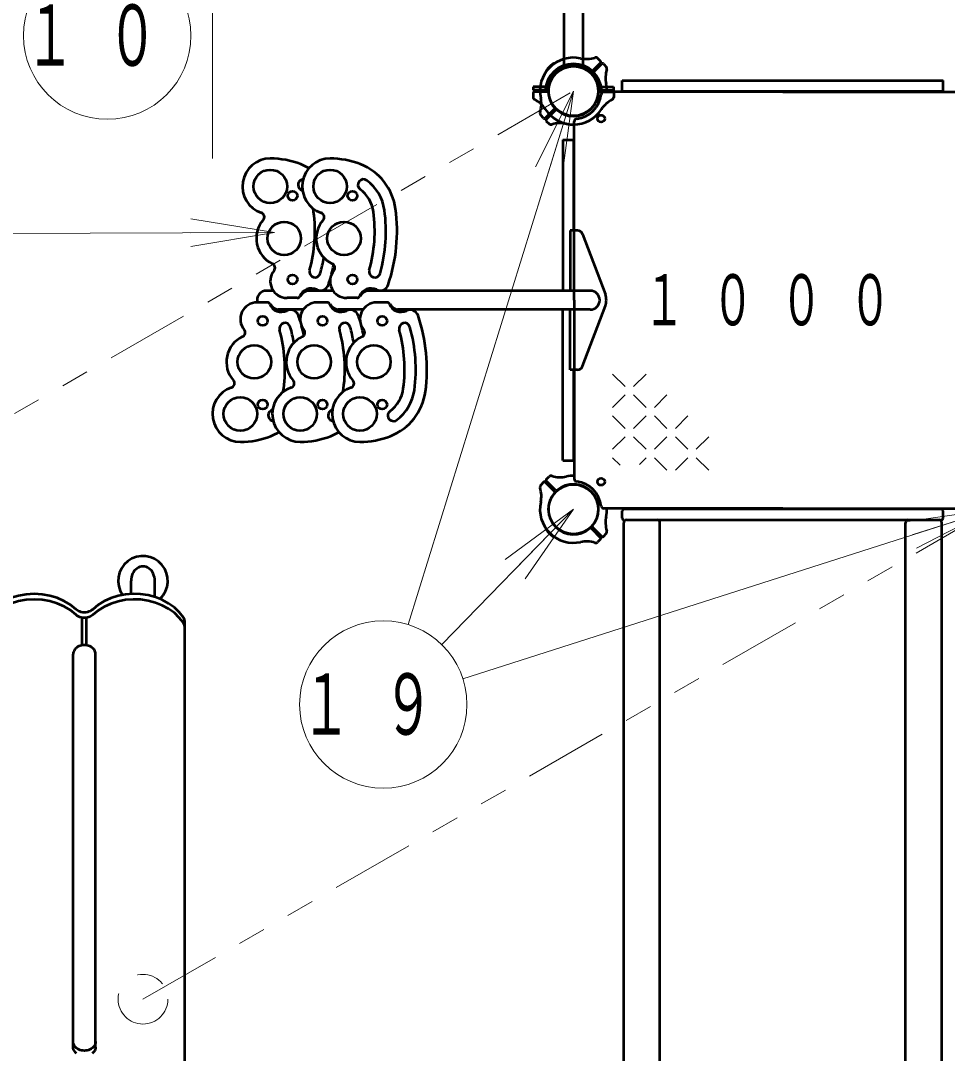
# Model space of a CAD drawing. Units: millimetres on the paper, scale 1:50. Extents: x -365 to 0, y -594 to 257.
# Drawn here: x -313.02 to -279.8, y 118.62 to 155.66 of the extents above; entities that cross this region are included whole.
import ezdxf

# ---------------------------------------------------------------- set-up
doc = ezdxf.new("R2010")
doc.units = ezdxf.units.MM
doc.linetypes.add('USER3', pattern=[8, 3, -1, 1, -1, 1, -1])
doc.layers.add('LY_1', color=140, linetype='Continuous', lineweight=50)
doc.styles.add('ＭＳ ゴシック', font='')
doc.styles.get('ＭＳ ゴシック').set_extended_font_data('MS Gothic')

msp = doc.modelspace()

# ---------------------------------------------------------------- linework, layer by layer
at = {"layer": 'LY_1', "color": 7, "lineweight": 13}
for p, q in [((-306.146, 150.711), (-306.146, 238.918)), ((-293.205, 153.131), (-299.134, 133.997)), ((-294.571, 150.413), (-293.205, 153.131)), ((-293.205, 153.131), (-294.093, 150.265)), ((-293.205, 153.131), (-293.615, 150.117)), ((-306.923, 148.552), (-303.922, 148.063)), ((-303.922, 148.063), (-314.667, 148.025)), ((-303.922, 148.063), (-306.922, 148.052)), ((-303.922, 148.063), (-306.92, 147.552)), ((-291.353, 142.533), (-291.803, 142.983)), ((-290.603, 142.983), (-291.053, 142.533)), ((-291.353, 142.233), (-291.803, 141.783)), ((-290.603, 141.783), (-291.053, 142.233)), ((-289.853, 142.233), (-290.303, 141.783)), ((-291.353, 141.033), (-291.803, 141.483)), ((-290.603, 141.483), (-291.053, 141.033)), ((-289.853, 141.033), (-290.303, 141.483)), ((-289.103, 141.483), (-289.553, 141.033)), ((-291.353, 140.733), (-291.803, 140.283)), ((-290.603, 140.283), (-291.053, 140.733)), ((-289.853, 140.733), (-290.303, 140.283)), ((-289.103, 140.283), (-289.553, 140.733)), ((-288.353, 140.733), (-288.803, 140.283)), ((-291.536, 139.716), (-291.803, 139.983)), ((-290.603, 139.983), (-290.843, 139.744)), ((-289.853, 139.533), (-290.303, 139.983)), ((-289.103, 139.983), (-289.553, 139.533)), ((-288.353, 139.533), (-288.803, 139.983)), ((-293.205, 138.131), (-297.928, 133.281)), ((-278.205, 138.131), (-297.165, 132.048)), ((-295.656, 136.331), (-293.205, 138.131)), ((-293.205, 138.131), (-295.298, 135.982)), ((-293.205, 138.131), (-294.94, 135.633)), ((-281.215, 137.691), (-278.205, 138.131)), ((-278.205, 138.131), (-281.062, 137.215)), ((-278.205, 138.131), (-280.909, 136.738))]:
    msp.add_line(p, q, dxfattribs=at)
at = {"layer": 'LY_1'}
for p, q in [((-293.545, 167.215), (-293.545, 154.047)), ((-292.865, 167.215), (-292.865, 154.047)), ((-293.9, 154.109), (-293.903, 154.111)), ((-292.564, 153.815), (-292.23, 154.148)), ((-292.521, 153.773), (-292.188, 154.106)), ((-292.231, 154.206), (-292.346, 154.313)), ((-292.13, 154.105), (-292.023, 153.99)), ((-294.183, 153.826), (-294.186, 153.829)), ((-291.455, 153.131), (-291.455, 153.511)), ((-291.455, 153.511), (-279.955, 153.511)), ((-279.955, 153.131), (-279.955, 153.511)), ((-294.654, 153.06), (-294.648, 152.902)), ((-294.645, 153.281), (-294.645, 153.161)), ((-294.203, 153.281), (-294.645, 153.281)), ((-294.135, 153.161), (-294.645, 153.161)), ((-294.143, 153.101), (-294.614, 153.101)), ((-292.276, 153.161), (-291.765, 153.161)), ((-292.268, 153.161), (-291.797, 153.161)), ((-292.268, 153.101), (-291.797, 153.101)), ((-292.207, 153.281), (-291.765, 153.281)), ((-285.705, 153.101), (-292.113, 153.101)), ((-291.765, 153.281), (-291.765, 153.161)), ((-291.757, 153.06), (-291.762, 152.902)), ((-291.455, 153.131), (-279.955, 153.131)), ((-285.705, 153.101), (-279.298, 153.101)), ((-294.28, 152.157), (-294.379, 152.264)), ((-293.889, 152.489), (-294.222, 152.156)), ((-293.847, 152.447), (-294.18, 152.114)), ((-294.179, 152.056), (-294.073, 151.957)), ((-293.175, 145.631), (-293.175, 152.039)), ((-293.585, 151.381), (-293.205, 151.381)), ((-293.585, 151.381), (-293.585, 145.971)), ((-293.205, 151.381), (-293.205, 148.131)), ((-293.325, 148.131), (-293.325, 145.971)), ((-293.064, 148.131), (-293.325, 148.131)), ((-292.877, 148.001), (-292.062, 145.835)), ((-303.966, 145.971), (-304.205, 145.971)), ((-302.726, 145.967), (-302.726, 146.037)), ((-301.823, 145.971), (-302.726, 145.971)), ((-300.583, 146.038), (-300.583, 145.967)), ((-292.605, 145.971), (-300.583, 145.971)), ((-304.178, 145.551), (-304.544, 145.551)), ((-303.105, 145.711), (-303.471, 145.711)), ((-303.013, 145.774), (-302.992, 145.774)), ((-302.034, 145.551), (-302.399, 145.551)), ((-300.963, 145.711), (-301.328, 145.711)), ((-300.87, 145.774), (-300.848, 145.774)), ((-299.891, 145.551), (-300.257, 145.551)), ((-293.175, 145.631), (-293.175, 139.223)), ((-304.085, 145.488), (-304.063, 145.488)), ((-303.798, 145.224), (-303.798, 145.295)), ((-302.894, 145.291), (-303.798, 145.291)), ((-301.941, 145.488), (-301.919, 145.488)), ((-301.654, 145.224), (-301.654, 145.295)), ((-300.751, 145.291), (-301.654, 145.291)), ((-299.798, 145.488), (-299.776, 145.488)), ((-299.511, 145.224), (-299.511, 145.295)), ((-292.605, 145.291), (-299.511, 145.291)), ((-293.585, 139.881), (-293.585, 145.291)), ((-293.325, 143.131), (-293.325, 145.291)), ((-292.877, 143.261), (-292.062, 145.427)), ((-293.064, 143.131), (-293.325, 143.131)), ((-293.205, 143.131), (-293.205, 139.881)), ((-293.585, 139.881), (-293.205, 139.881)), ((-294.179, 139.206), (-294.073, 139.305)), ((-294.28, 139.105), (-294.379, 138.998)), ((-293.889, 138.773), (-294.222, 139.106)), ((-293.847, 138.815), (-294.18, 139.148)), ((-285.705, 138.161), (-292.113, 138.161)), ((-285.705, 138.161), (-279.298, 138.161)), ((-291.455, 137.811), (-291.455, 138.071)), ((-280.015, 138.131), (-291.395, 138.131)), ((-279.955, 137.811), (-279.955, 138.071)), ((-294.183, 137.436), (-294.186, 137.434)), ((-292.564, 137.447), (-292.23, 137.114)), ((-292.521, 137.489), (-292.188, 137.156)), ((-291.405, 100.151), (-291.405, 137.651)), ((-291.305, 137.751), (-280.105, 137.751)), ((-290.105, 100.151), (-290.105, 137.651)), ((-281.305, 100.151), (-281.305, 137.651)), ((-280.005, 100.151), (-280.005, 137.651)), ((-293.9, 137.153), (-293.903, 137.151)), ((-292.231, 137.056), (-292.346, 136.949)), ((-292.13, 137.157), (-292.023, 137.272)), ((-309.061, 135.094), (-309.061, 135.563)), ((-308.207, 134.985), (-308.207, 135.563)), ((-310.814, 133.257), (-310.814, 134.242)), ((-310.654, 133.257), (-310.654, 134.242)), ((-307.134, 117.885), (-307.134, 134.093)), ((-311.134, 118.847), (-311.134, 132.936)), ((-310.334, 118.847), (-310.334, 132.936))]:
    msp.add_line(p, q, dxfattribs=at)
at = {"layer": 'LY_1', "color": 7, "linetype": 'USER3', "lineweight": 13}
for p, q in [((-323.634, 135.563), (-293.205, 153.131)), ((-308.634, 120.563), (-278.205, 138.131))]:
    msp.add_line(p, q, dxfattribs=at)
at = {"layer": 'LY_1'}
for points in [[(-308.207, 135.563), (-308.211, 135.631), (-308.222, 135.698), (-308.24, 135.762), (-308.264, 135.824), (-308.295, 135.88), (-308.332, 135.932), (-308.374, 135.977), (-308.421, 136.014), (-308.471, 136.045), (-308.524, 136.066), (-308.578, 136.08), (-308.634, 136.084), (-308.69, 136.08), (-308.745, 136.066), (-308.797, 136.045), (-308.848, 136.014), (-308.894, 135.977), (-308.936, 135.932), (-308.973, 135.88), (-309.004, 135.824), (-309.029, 135.762), (-309.047, 135.698), (-309.057, 135.631), (-309.061, 135.563)], [(-311.034, 134.542), (-311.235, 134.705), (-311.463, 134.842), (-311.711, 134.952), (-311.976, 135.032), (-312.252, 135.081), (-312.534, 135.097), (-312.816, 135.081), (-313.092, 135.032), (-313.357, 134.952), (-313.606, 134.842), (-313.833, 134.705), (-314.034, 134.542)], [(-311.034, 134.347), (-311.235, 134.509), (-311.463, 134.646), (-311.711, 134.756), (-311.976, 134.836), (-312.252, 134.885), (-312.534, 134.901), (-312.816, 134.885), (-313.092, 134.836), (-313.357, 134.756), (-313.606, 134.646), (-313.833, 134.509), (-314.034, 134.347)], [(-307.184, 134.252), (-307.332, 134.44), (-307.51, 134.609), (-307.715, 134.758), (-307.943, 134.882), (-308.188, 134.979), (-308.448, 135.048), (-308.717, 135.087), (-308.99, 135.096), (-309.262, 135.075), (-309.528, 135.023), (-309.782, 134.942), (-310.021, 134.834), (-310.24, 134.7), (-310.434, 134.542)], [(-307.184, 134.056), (-307.332, 134.244), (-307.51, 134.414), (-307.715, 134.562), (-307.943, 134.686), (-308.188, 134.783), (-308.448, 134.852), (-308.717, 134.892), (-308.99, 134.901), (-309.262, 134.879), (-309.528, 134.828), (-309.782, 134.747), (-310.021, 134.638), (-310.24, 134.504), (-310.434, 134.347)], [(-310.434, 134.542), (-310.474, 134.51), (-310.52, 134.482), (-310.569, 134.461), (-310.622, 134.445), (-310.678, 134.435), (-310.734, 134.432), (-310.79, 134.435), (-310.846, 134.445), (-310.899, 134.461), (-310.948, 134.482), (-310.994, 134.51), (-311.034, 134.542)], [(-310.434, 134.347), (-310.474, 134.314), (-310.52, 134.287), (-310.569, 134.265), (-310.622, 134.249), (-310.678, 134.239), (-310.734, 134.236), (-310.79, 134.239), (-310.846, 134.249), (-310.899, 134.265), (-310.948, 134.287), (-310.994, 134.314), (-311.034, 134.347)], [(-307.134, 134.093), (-307.147, 134.175), (-307.184, 134.252)], [(-307.134, 133.898), (-307.147, 133.98), (-307.184, 134.056)], [(-310.334, 132.936), (-310.337, 132.978), (-310.348, 133.02), (-310.364, 133.061), (-310.388, 133.099), (-310.417, 133.135), (-310.451, 133.167), (-310.491, 133.195), (-310.534, 133.219), (-310.581, 133.238), (-310.631, 133.252), (-310.682, 133.26), (-310.734, 133.263), (-310.786, 133.26), (-310.838, 133.252), (-310.887, 133.238), (-310.934, 133.219), (-310.978, 133.195), (-311.017, 133.167), (-311.051, 133.135), (-311.08, 133.099), (-311.104, 133.061), (-311.12, 133.02), (-311.131, 132.978), (-311.134, 132.936)], [(-310.334, 119.043), (-310.337, 119), (-310.348, 118.958), (-310.364, 118.918), (-310.388, 118.879), (-310.417, 118.843), (-310.451, 118.811), (-310.491, 118.783), (-310.534, 118.759), (-310.581, 118.74), (-310.631, 118.726), (-310.682, 118.718), (-310.734, 118.715), (-310.786, 118.718), (-310.838, 118.726), (-310.887, 118.74), (-310.934, 118.759), (-310.978, 118.783), (-311.017, 118.811), (-311.051, 118.843), (-311.08, 118.879), (-311.104, 118.918), (-311.12, 118.958), (-311.131, 119), (-311.134, 119.043)], [(-311.017, 118.615), (-311.051, 118.648), (-311.08, 118.683), (-311.104, 118.722), (-311.12, 118.762), (-311.131, 118.804), (-311.134, 118.847)], [(-310.334, 118.847), (-310.337, 118.804), (-310.348, 118.762), (-310.364, 118.722), (-310.388, 118.683), (-310.417, 118.648), (-310.451, 118.615)]]:
    msp.add_lwpolyline(points, dxfattribs=at)
at = {"layer": 'LY_1', "color": 7, "lineweight": 13}
for centre in [(-309.914, 155.118), (-300.021, 131.131)]:
    msp.add_circle(centre, 3, dxfattribs=at)
at = {"layer": 'LY_1'}
for centre, radius in [((-293.205, 153.131), 0.891), ((-292.215, 152.141), 0.13), ((-304.071, 149.711), 0.6), ((-301.928, 149.711), 0.6), ((-301.928, 149.711), 0.6), ((-303.271, 149.374), 0.17), ((-301.128, 149.374), 0.17), ((-303.571, 147.845), 0.6), ((-301.428, 147.845), 0.6), ((-301.428, 147.845), 0.6), ((-303.271, 146.374), 0.17), ((-301.128, 146.374), 0.17), ((-304.344, 144.888), 0.17), ((-302.199, 144.888), 0.17), ((-300.057, 144.888), 0.17), ((-304.644, 143.417), 0.6), ((-302.499, 143.417), 0.6), ((-300.357, 143.417), 0.6), ((-300.357, 143.417), 0.6), ((-305.144, 141.551), 0.6), ((-304.344, 141.888), 0.17), ((-302.999, 141.551), 0.6), ((-302.199, 141.888), 0.17), ((-300.857, 141.551), 0.6), ((-300.857, 141.551), 0.6), ((-300.057, 141.888), 0.17), ((-293.205, 138.131), 0.891), ((-292.215, 139.121), 0.13)]:
    msp.add_circle(centre, radius, dxfattribs=at)
at = {"layer": 'LY_1', "color": 7, "linetype": 'USER3', "lineweight": 13}
msp.add_circle((-308.634, 120.563), 0.891, dxfattribs=at)
at = {"layer": 'LY_1'}
for centre, radius, start, end in [((-293.205, 153.09), 1.016, 4.0072, 175.9928), ((-293.205, 153.131), 1.22, 126.3731, 135), ((-293.205, 153.131), 1.2, 77.7272, 135), ((-293.917, 154.097), 0.02, 45, 126.3731), ((-292.738, 155.281), 1, 257.7272, 287.5412), ((-292.406, 154.232), 0.1, 47, 107.5412), ((-292.259, 154.177), 0.04, 315, 47), ((-292.16, 154.078), 0.04, 43, 135), ((-293.205, 153.131), 1.2, 135, 192.2728), ((-294.171, 153.843), 0.02, 143.6269, 225), ((-293.205, 153.131), 1.22, 135, 143.6269), ((-293.205, 153.09), 0.932, 4.369, 175.631), ((-293.205, 153.131), 0.9, 135, 220.7293), ((-293.205, 153.131), 0.9, 49.2707, 135), ((-292.592, 153.843), 0.04, 229.2707, 315), ((-293.205, 153.131), 0.9, 315, 40.7293), ((-292.493, 153.744), 0.04, 135, 220.7293), ((-291.056, 153.599), 1, 162.4588, 192.2728), ((-292.104, 153.93), 0.1, 342.4588, 43), ((-293.205, 153.131), 1.2, 358.5675, 12.2728), ((-294.614, 153.061), 0.04, 90, 182), ((-294.143, 153.061), 0.04, 4.2707, 90), ((-293.205, 153.131), 0.9, 184.2707, 270), ((-293.205, 153.131), 0.9, 270, 355.7293), ((-293.205, 153.131), 1, 276.7872, 353.2128), ((-292.268, 153.061), 0.04, 90, 175.7293), ((-292.113, 153.001), 0.1, 90, 173.2128), ((-291.797, 153.061), 0.04, 358, 90), ((-294.549, 152.918), 0.1, 182, 242.5412), ((-295.056, 151.942), 1, 32.7272, 62.5412), ((-295.355, 152.663), 1, 342.4588, 12.2728), ((-291.354, 151.942), 1, 117.4588, 147.2728), ((-291.862, 152.918), 0.1, 297.4588, 358), ((-294.306, 152.332), 0.1, 162.4588, 223), ((-293.205, 153.131), 1.2, 212.7272, 270), ((-293.918, 152.518), 0.04, 315, 40.7293), ((-293.819, 152.419), 0.04, 49.2707, 135), ((-293.205, 153.131), 0.9, 229.2707, 315), ((-293.205, 153.131), 1.2, 270, 327.2728), ((-294.251, 152.185), 0.04, 223, 315), ((-294.152, 152.086), 0.04, 135, 227), ((-294.004, 152.03), 0.1, 227, 287.5412), ((-293.673, 150.981), 1, 77.7272, 107.5412), ((-293.205, 153.131), 1.2, 257.7272, 271.4325), ((-293.075, 152.039), 0.1, 96.7872, 180), ((-304.071, 149.711), 1, 90, 251.3766), ((-304.071, 147.711), 3, 68.6368, 90), ((-303.707, 148.642), 2, 59.3359, 68.6368), ((-301.928, 149.711), 1, 90, 251.3766), ((-301.928, 147.711), 3, 68.6368, 90), ((-301.564, 148.642), 2, 7.6628, 68.6368), ((-302.873, 149.767), 0.2, 96.625, 233.4141), ((-300.73, 149.767), 0.2, 53.4141, 233.4141), ((-300.73, 149.767), 0.2, 53.4141, 233.4141), ((-301.564, 148.642), 1.6, 7.6628, 53.4141), ((-301.564, 148.642), 1.6, 7.6628, 53.4141), ((-303.707, 148.642), 1.2, 48.654, 53.4141), ((-301.564, 148.642), 1.2, 7.6628, 53.4141), ((-301.564, 148.642), 1.2, 7.6628, 53.4141), ((-303.707, 148.642), 1.2, 7.6628, 13.3486), ((-305.528, 148.109), 6, 341.2666, 7.6628), ((-304.442, 148.612), 0.16, 318.6234, 71.3765), ((-307.671, 148.109), 5.2, 344.2956, 7.6628), ((-302.299, 148.612), 0.16, 318.6234, 71.3765), ((-305.528, 148.109), 5.2, 344.2956, 7.6628), ((-305.528, 148.109), 5.2, 344.2956, 7.6628), ((-305.528, 148.109), 5.6, 344.2956, 7.6628), ((-305.528, 148.109), 5.6, 344.2956, 7.6628), ((-303.571, 147.845), 1, 138.6234, 245.1252), ((-301.428, 147.845), 1, 138.6234, 245.1252), ((-293.064, 147.931), 0.2, 20.5985, 90), ((-307.671, 148.109), 5.6, 344.2956, 350.2), ((-303.471, 146.311), 0.6, 140.6786, 270), ((-304.059, 146.793), 0.16, 320.6786, 65.1252), ((-302.473, 146.647), 0.2, 164.2956, 344.2956), ((-301.328, 146.311), 0.6, 140.6786, 270), ((-307.671, 148.109), 6, 345.0235, 348.3449), ((-301.916, 146.793), 0.16, 320.6786, 65.1252), ((-300.33, 146.647), 0.2, 164.2956, 344.2956), ((-300.33, 146.647), 0.2, 164.2956, 344.2956), ((-307.671, 148.109), 6, 341.2666, 343.3251), ((-304.205, 145.631), 0.34, 90, 193.609), ((-302.602, 145.615), 0.44, 63.6203, 158.755), ((-302.684, 145.63), 0.34, 97.2321, 154.9229), ((-302.273, 146.278), 0.3, 243.6203, 341.2666), ((-300.459, 145.615), 0.44, 63.6203, 158.755), ((-300.54, 145.63), 0.34, 97.2321, 154.9229), ((-300.13, 146.278), 0.3, 243.6203, 341.2666), ((-292.605, 145.631), 0.34, 270, 90), ((-304.544, 144.951), 0.6, 90, 219.3214), ((-304.178, 145.451), 0.1, 21.245, 90), ((-303.105, 145.811), 0.1, 270, 338.755), ((-302.399, 144.951), 0.6, 90, 219.3214), ((-302.034, 145.451), 0.1, 21.245, 90), ((-300.963, 145.811), 0.1, 270, 338.755), ((-300.257, 144.951), 0.6, 90, 219.3214), ((-299.891, 145.451), 0.1, 21.245, 90), ((-292.605, 145.631), 0.58, 0, 20.5985), ((-292.605, 145.631), 0.58, 339.4015, 0), ((-303.675, 145.647), 0.44, 201.245, 296.3797), ((-303.755, 145.632), 0.34, 205.0771, 262.7679), ((-303.346, 144.984), 0.3, 18.7334, 116.3797), ((-301.53, 145.647), 0.44, 201.245, 296.3797), ((-301.611, 145.632), 0.34, 205.0771, 262.7679), ((-301.201, 144.984), 0.3, 18.7334, 116.3797), ((-299.387, 145.647), 0.44, 201.245, 296.3797), ((-299.468, 145.632), 0.34, 205.0771, 262.7679), ((-299.059, 144.984), 0.3, 18.7334, 116.3797), ((-303.545, 144.615), 0.2, 15.7044, 195.7044), ((-308.744, 143.153), 6, 16.5802, 18.7334), ((-301.401, 144.615), 0.2, 15.7044, 195.7044), ((-306.599, 143.153), 6, 16.6749, 18.7334), ((-299.258, 144.615), 0.2, 15.7044, 195.7044), ((-299.258, 144.615), 0.2, 15.7044, 195.7044), ((-304.457, 143.153), 6, 352.3372, 18.7334), ((-305.132, 144.469), 0.16, 294.8748, 39.3214), ((-308.744, 143.153), 5.2, 352.3372, 15.7044), ((-308.744, 143.153), 5.6, 9.8, 15.7044), ((-308.744, 143.153), 6, 11.641, 15.064), ((-302.987, 144.469), 0.16, 294.8748, 39.3214), ((-306.599, 143.153), 5.2, 352.3372, 15.7044), ((-306.599, 143.153), 5.6, 9.8, 15.7044), ((-306.599, 143.153), 6, 11.655, 14.9765), ((-300.845, 144.469), 0.16, 294.8748, 39.3214), ((-304.457, 143.153), 5.2, 352.3372, 15.7044), ((-304.457, 143.153), 5.2, 352.3372, 15.7044), ((-304.457, 143.153), 5.6, 352.3372, 15.7044), ((-304.644, 143.417), 1, 114.8748, 221.3766), ((-302.499, 143.417), 1, 114.8748, 221.3766), ((-300.357, 143.417), 1, 114.8748, 221.3766), ((-293.064, 143.331), 0.2, 270, 339.4015), ((-305.514, 142.65), 0.16, 288.6234, 41.3766), ((-303.37, 142.65), 0.16, 288.6234, 41.3766), ((-301.227, 142.65), 0.16, 288.6234, 41.3766), ((-305.144, 141.551), 1, 108.6235, 270), ((-302.999, 141.551), 1, 108.6235, 270), ((-304.78, 142.62), 1.2, 346.6514, 352.3372), ((-300.857, 141.551), 1, 108.6235, 270), ((-302.635, 142.62), 1.2, 346.6514, 352.3372), ((-300.492, 142.62), 1.2, 306.586, 352.3372), ((-300.492, 142.62), 1.2, 306.586, 352.3372), ((-300.492, 142.62), 2, 291.3632, 352.3372), ((-300.492, 142.62), 1.6, 306.586, 352.3372), ((-300.492, 142.62), 1.6, 306.586, 352.3372), ((-303.945, 141.496), 0.2, 126.5859, 263.375), ((-304.78, 142.62), 1.2, 306.586, 311.346), ((-301.801, 141.496), 0.2, 126.5859, 263.375), ((-302.635, 142.62), 1.2, 306.586, 311.346), ((-299.658, 141.496), 0.2, 126.5859, 306.586), ((-299.658, 141.496), 0.2, 126.5859, 306.586), ((-305.144, 143.551), 3, 270, 291.3632), ((-304.78, 142.62), 2, 291.3632, 300.6982), ((-302.999, 143.551), 3, 270, 291.3632), ((-302.635, 142.62), 2, 291.3632, 300.6641), ((-300.857, 143.551), 3, 270, 291.3632), ((-294.004, 139.232), 0.1, 72.4588, 133), ((-293.673, 140.281), 1, 252.4588, 282.2728), ((-293.205, 138.131), 1.2, 88.5675, 102.2728), ((-294.306, 138.93), 0.1, 137, 197.5412), ((-295.355, 138.599), 1, 347.7272, 17.5412), ((-294.251, 139.078), 0.04, 45, 137), ((-294.152, 139.177), 0.04, 133, 225), ((-293.205, 138.131), 0.9, 45, 130.7293), ((-293.075, 139.223), 0.1, 180, 263.2128), ((-293.205, 138.131), 1, 6.7872, 83.2128), ((-293.205, 138.131), 0.9, 139.2707, 225), ((-293.918, 138.744), 0.04, 319.2707, 45), ((-293.819, 138.843), 0.04, 225, 310.7293), ((-293.205, 138.131), 0.9, 319.2707, 45), ((-293.205, 138.131), 1.2, 167.7272, 225), ((-292.113, 138.261), 0.1, 186.7872, 270), ((-293.205, 138.131), 1.2, 347.7272, 1.4325), ((-291.056, 137.663), 1, 167.7272, 197.5412), ((-291.395, 138.071), 0.06, 90, 180), ((-291.395, 137.811), 0.06, 180, 270), ((-280.015, 138.071), 0.06, 0, 90), ((-280.015, 137.811), 0.06, 270, 0), ((-294.171, 137.419), 0.02, 135, 216.3731), ((-293.205, 138.131), 1.22, 216.3731, 225), ((-293.205, 138.131), 0.9, 225, 310.7293), ((-292.592, 137.419), 0.04, 45, 130.7293), ((-292.493, 137.518), 0.04, 139.2707, 225), ((-291.305, 137.651), 0.1, 90, 180), ((-290.205, 137.651), 0.1, 0, 90), ((-281.205, 137.651), 0.1, 90, 180), ((-280.105, 137.651), 0.1, 0, 90), ((-293.205, 138.131), 1.22, 225, 233.6269), ((-293.205, 138.131), 1.2, 225, 282.2728), ((-293.917, 137.165), 0.02, 233.6269, 315), ((-292.259, 137.086), 0.04, 313, 45), ((-292.16, 137.185), 0.04, 225, 317), ((-292.104, 137.332), 0.1, 317, 17.5412), ((-292.738, 135.981), 1, 72.4588, 102.2728), ((-292.406, 137.03), 0.1, 252.4588, 313), ((-308.634, 135.563), 0.891, 313.4742, 214.5235)]:
    msp.add_arc(centre, radius, start, end, dxfattribs=at)

# ---------------------------------------------------------------- texts
at = {"layer": 'LY_1', "color": 7, "style": 'ＭＳ ゴシック'}
for s, insert, char_height, attachment_point in [('\\T1.64;\\W0.6;１０', (-309.914, 155.118), 2.199, 5), ('\\T1.64;\\W0.6;１０００', (-290.705, 145.631), 1.833, 4), ('\\T1.64;\\W0.6;１９', (-300.021, 131.131), 2.199, 5)]:
    msp.add_mtext(s, dxfattribs=dict(at, insert=insert, char_height=char_height, attachment_point=attachment_point))

doc.saveas('drawing.dxf')
